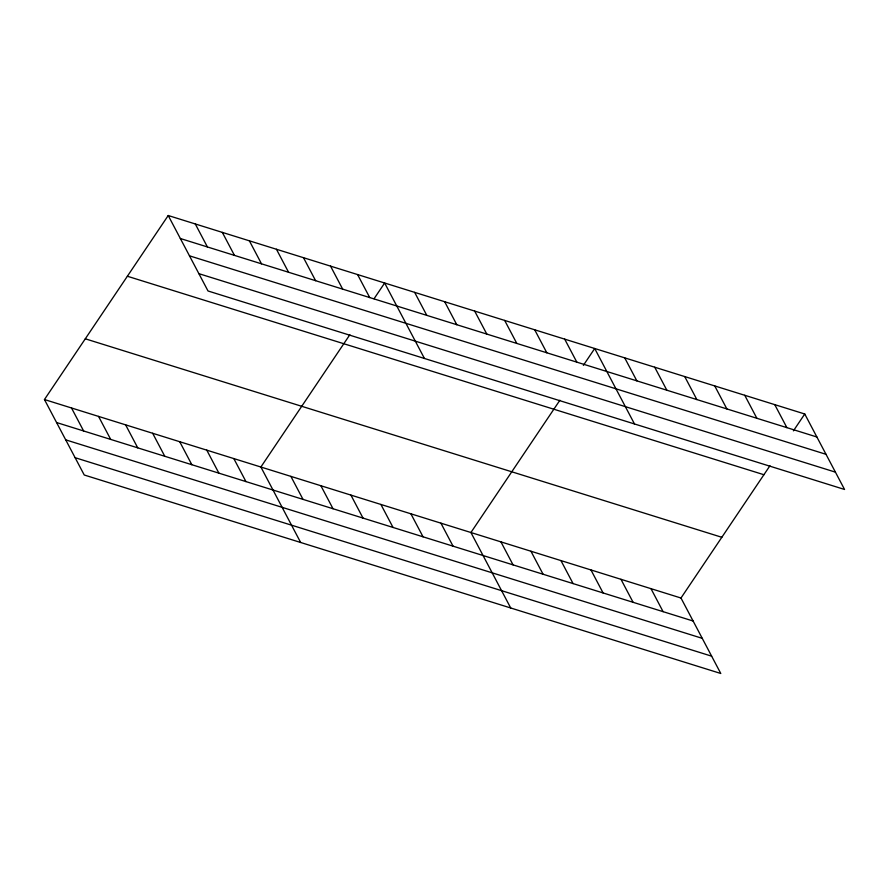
<?xml version="1.0" encoding="UTF-8"?>
<svg xmlns="http://www.w3.org/2000/svg" width="889" height="889" viewBox="0 0 889 889"><rect width="100%" height="100%" fill="white"/><g stroke="black" fill="none" stroke-linecap="round" stroke-linejoin="round"><path stroke-width="1.33" d="M44.45 399.539L680.985 598.019L720.779 673.484L84.244 475.004L44.45 399.539L168.221 215.516L804.756 413.996L844.55 489.461L208.015 290.981L168.221 215.516M349.855 334.731L260.877 467.014L300.66 542.49M374.058 298.737L384.648 283.002L424.442 358.467M559.903 400.228L470.926 532.522L510.719 607.987M583.362 365.368L594.708 348.499L634.49 423.964M680.985 598.019L769.963 465.725M793.41 430.865L804.756 413.996M180.356 238.519L816.891 436.999M189.479 255.832L826.014 454.312M198.892 273.668L835.427 472.148M127.383 276.246L763.918 474.726M85.3 338.809L721.835 537.289M56.585 422.542L693.12 621.022M65.708 439.855L702.243 638.335M75.109 457.691L711.644 656.171M774.752 404.639L786.887 427.642M744.749 395.283L756.872 418.286M714.734 385.926L726.869 408.929M684.73 376.569L696.854 399.572M654.715 367.213L666.85 390.215M624.711 357.856L636.846 380.859M564.693 339.142L576.828 362.145M534.689 329.786L546.813 352.789M650.981 588.662L663.105 611.665M504.674 320.429L516.809 343.432M620.966 579.306L633.101 602.309M474.67 311.072L486.805 334.075M590.963 569.949L603.086 592.952M444.667 301.715L456.79 324.718M560.948 560.592L573.083 583.595M414.652 292.359L426.787 315.362M530.944 551.236L543.079 574.238M500.94 541.879L513.064 564.882M357.589 274.568L369.724 297.571M330.541 266.122L342.676 289.136M303.493 257.688L315.617 280.702M440.922 523.165L453.046 546.168M276.435 249.253L288.569 272.267M410.907 513.809L423.042 536.812M249.387 240.819L261.51 263.833M380.903 504.452L393.038 527.455M222.328 232.385L234.463 255.399M350.899 495.084L363.023 518.098M195.28 223.95L207.404 246.953M320.885 485.727L333.019 508.741M290.881 476.371L303.016 499.385M233.818 458.58L245.953 481.594M206.77 450.145L218.894 473.159M179.711 441.711L191.846 464.725M152.664 433.276L164.787 456.29M125.605 424.842L137.739 447.845M98.557 416.408L110.692 439.41M71.498 407.973L83.633 430.976"/></g></svg>
